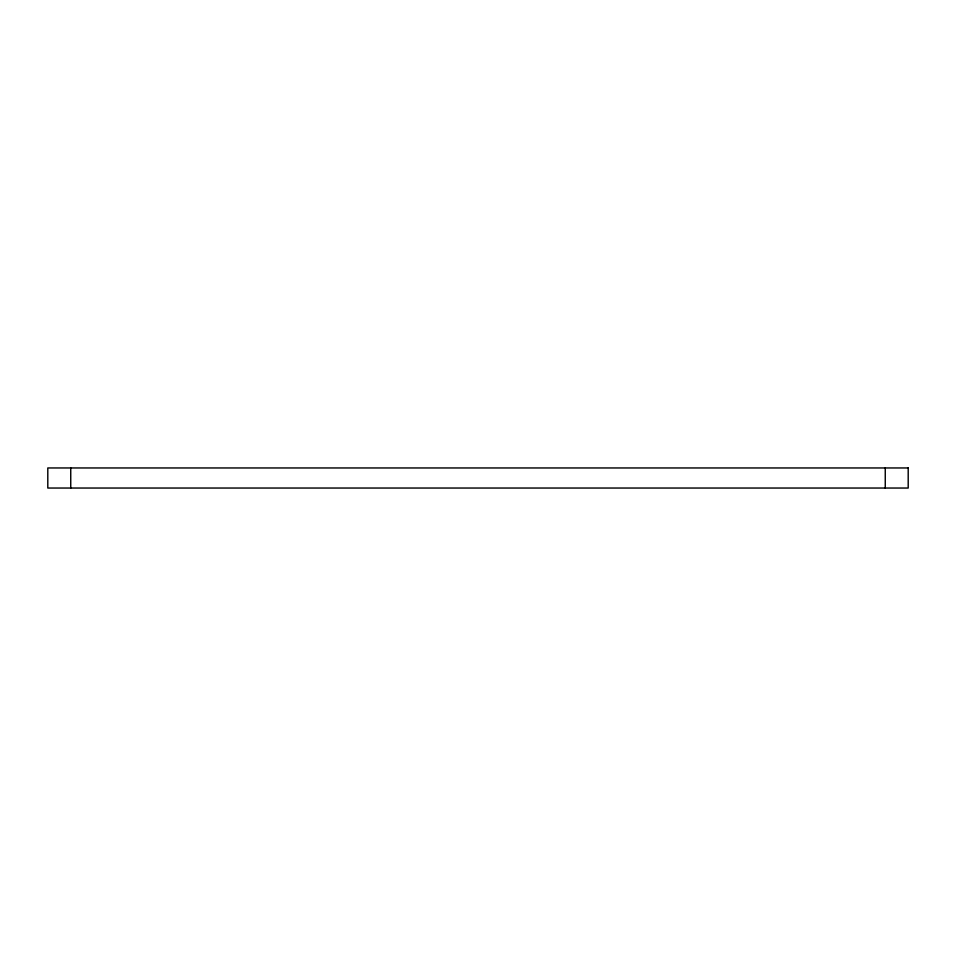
<?xml version="1.0" encoding="UTF-8"?>
<svg xmlns="http://www.w3.org/2000/svg" width="956" height="956" viewBox="0 0 956 956"><rect width="100%" height="100%" fill="white"/><g stroke="black" fill="none" stroke-linecap="round" stroke-linejoin="round"><path stroke-width="1.43" d="M885.256 467.962L885.256 488.038M70.744 467.962L70.744 488.038M908.2 467.962L47.8 467.962L47.8 488.038L908.2 488.038L908.2 467.962"/></g></svg>
